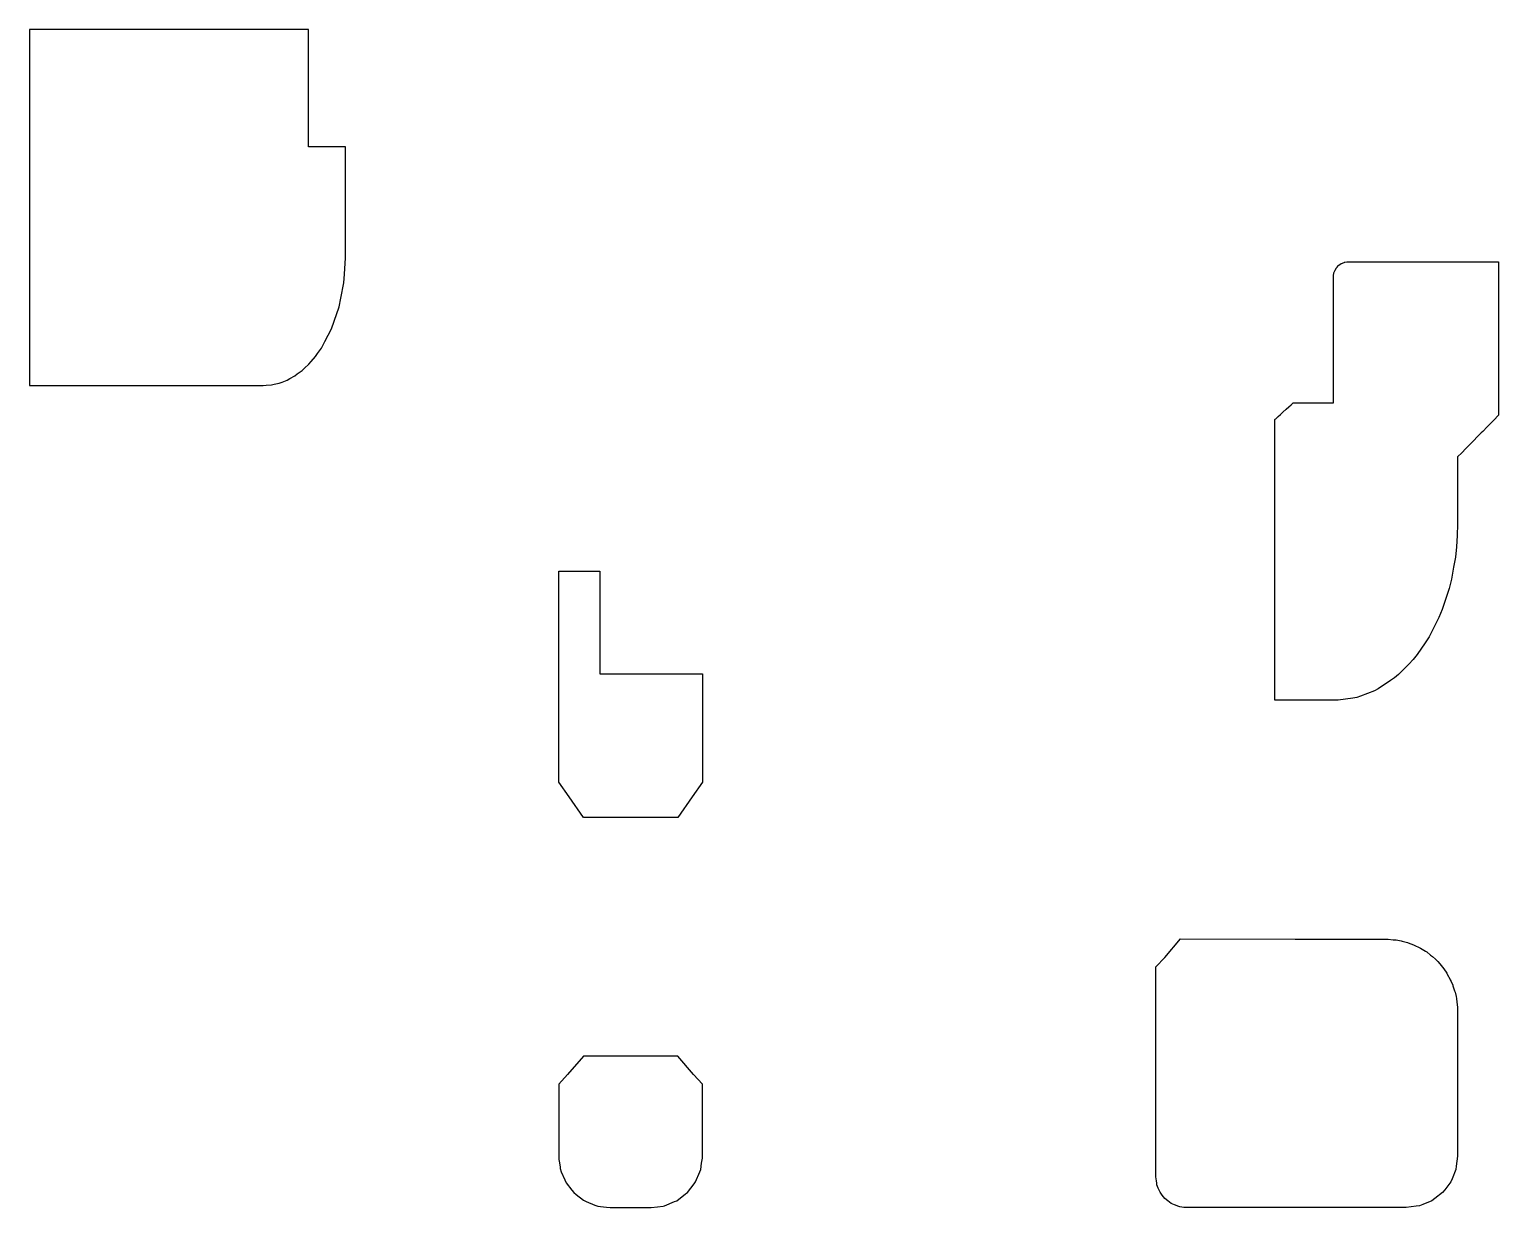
# Model space of a CAD drawing. Header units: metres. Extents: x 2.4 to 74, y -16 to 41.4.
import ezdxf

# ---------------------------------------------------------------- set-up
doc = ezdxf.new("R2010")
doc.units = ezdxf.units.M

msp = doc.modelspace()

# ---------------------------------------------------------------- linework, layer by layer
for p, q in [((10.25, 41.402), (2.4, 41.402)), ((2.4, 41.402), (2.4, 40.985)), ((2.4, 40.985), (2.4, 40.718)), ((16, 41.402), (10.25, 41.402)), ((16, 40.852), (16, 41.402)), ((16, 40.701), (16, 40.852)), ((2.4, 40.718), (2.4, 39.768)), ((16, 40.455), (16, 40.701)), ((16, 39.376), (16, 40.455)), ((2.4, 39.768), (2.4, 39.089)), ((2.4, 39.089), (2.4, 29.862)), ((16, 38.513), (16, 39.376)), ((16, 37.828), (16, 38.513)), ((16, 38.513), (16, 38.513)), ((16, 36.017), (16, 37.828)), ((16, 35.688), (16, 36.017)), ((17.595, 35.688), (16, 35.688)), ((17.8, 35.688), (17.595, 35.688)), ((17.8, 33.794), (17.8, 35.688)), ((17.8, 31.197), (17.8, 33.794)), ((17.8, 30.274), (17.8, 31.197)), ((17.75, 29.484), (17.8, 30.274)), ((2.4, 29.862), (2.4, 28.163)), ((17.723, 29.06), (17.75, 29.484)), ((65.957, 29.396), (65.96, 29.433)), ((65.957, 26.515), (65.957, 29.396)), ((65.96, 29.433), (65.97, 29.501)), ((65.97, 29.501), (65.975, 29.538)), ((65.975, 29.538), (66.015, 29.646)), ((66.015, 29.646), (66.027, 29.678)), ((66.027, 29.678), (66.094, 29.782)), ((66.094, 29.782), (66.111, 29.807)), ((66.111, 29.807), (66.202, 29.899)), ((66.202, 29.899), (66.22, 29.917)), ((66.22, 29.917), (66.332, 29.99)), ((66.332, 29.99), (66.348, 30.001)), ((66.348, 30.001), (66.473, 30.049)), ((66.473, 30.049), (66.487, 30.054)), ((66.487, 30.054), (66.501, 30.055)), ((66.501, 30.055), (66.598, 30.07)), ((66.598, 30.07), (66.628, 30.072)), ((66.628, 30.072), (71.747, 30.072)), ((71.747, 30.072), (74, 30.072)), ((74, 30.072), (74, 29.428)), ((74, 29.428), (74, 24.669)), ((17.575, 28.3), (17.723, 29.06)), ((2.4, 28.163), (2.4, 26.755)), ((17.496, 27.892), (17.575, 28.3)), ((17.255, 27.192), (17.496, 27.892)), ((2.4, 26.755), (2.4, 24.051)), ((16.802, 26.203), (17.126, 26.816)), ((17.126, 26.816), (17.255, 27.192)), ((65.957, 23.2), (65.957, 26.515)), ((16.439, 25.607), (16.628, 25.873)), ((16.628, 25.873), (16.802, 26.203)), ((15.803, 24.895), (16.022, 25.099)), ((16.022, 25.099), (16.132, 25.227)), ((16.132, 25.227), (16.338, 25.463)), ((16.338, 25.463), (16.439, 25.607)), ((14.961, 24.319), (15.09, 24.391)), ((15.09, 24.391), (15.331, 24.524)), ((15.331, 24.524), (15.455, 24.616)), ((15.455, 24.616), (15.686, 24.786)), ((15.686, 24.786), (15.803, 24.895)), ((74, 24.669), (74, 22.632)), ((2.4, 24.051), (6.384, 24.051)), ((6.384, 24.051), (13.8, 24.051)), ((13.8, 24.051), (13.937, 24.061)), ((13.937, 24.061), (14.192, 24.081)), ((14.192, 24.081), (14.328, 24.112)), ((14.328, 24.112), (14.58, 24.17)), ((14.58, 24.17), (14.713, 24.222)), ((14.713, 24.222), (14.961, 24.319)), ((63.654, 22.899), (63.78, 23.012)), ((63.78, 23.012), (63.896, 23.117)), ((63.896, 23.117), (63.946, 23.162)), ((63.946, 23.162), (63.988, 23.2)), ((63.988, 23.2), (64.311, 23.2)), ((64.311, 23.2), (64.312, 23.2)), ((64.312, 23.2), (64.313, 23.2)), ((64.313, 23.2), (64.314, 23.2)), ((64.314, 23.2), (65.957, 23.2)), ((63.1, 22.4), (63.104, 22.404)), ((63.1, 12.147), (63.1, 22.4)), ((63.104, 22.404), (63.117, 22.416)), ((63.117, 22.416), (63.139, 22.435)), ((63.139, 22.435), (63.17, 22.463)), ((63.17, 22.463), (63.208, 22.497)), ((63.208, 22.497), (63.254, 22.539)), ((63.254, 22.539), (63.363, 22.637)), ((63.363, 22.637), (63.484, 22.746)), ((63.484, 22.746), (63.654, 22.899)), ((73.686, 22.282), (73.505, 22.098)), ((73.759, 22.356), (73.686, 22.282)), ((74, 22.6), (73.759, 22.356)), ((74, 22.632), (74, 22.6)), ((73.155, 21.743), (72.599, 21.179)), ((73.228, 21.817), (73.155, 21.743)), ((73.449, 22.042), (73.228, 21.817)), ((73.505, 22.098), (73.449, 22.042)), ((72.2, 20.775), (72, 20.572)), ((72.4, 20.977), (72.2, 20.775)), ((72.598, 21.178), (72.4, 20.977)), ((72.599, 21.179), (72.598, 21.178)), ((72, 20.572), (72, 18.821)), ((72, 18.821), (72, 18.644)), ((72, 18.644), (72, 17.292)), ((72, 17.29), (71.981, 16.752)), ((72, 17.292), (72, 17.29)), ((71.981, 16.752), (71.947, 16.195)), ((71.947, 16.195), (71.894, 15.69)), ((71.807, 15.194), (71.697, 14.61)), ((71.894, 15.69), (71.807, 15.194)), ((28.2, 10.45), (28.2, 15)), ((28.2, 15), (28.851, 15)), ((28.851, 15), (30.2, 15)), ((30.2, 15), (30.2, 14.239)), ((71.697, 14.61), (71.584, 14.159)), ((30.2, 14.239), (30.2, 12.651)), ((71.584, 14.159), (71.378, 13.533)), ((71.246, 13.132), (71.087, 12.753)), ((71.378, 13.533), (71.246, 13.132)), ((30.2, 12.651), (30.2, 12.567)), ((30.2, 12.567), (30.2, 12.393)), ((30.2, 12.393), (30.2, 12.309)), ((30.2, 12.309), (30.2, 12.136)), ((71.087, 12.753), (70.784, 12.138)), ((30.2, 12.136), (30.2, 12.058)), ((30.2, 12.058), (30.2, 11.896)), ((30.2, 11.896), (30.2, 11.829)), ((30.2, 11.829), (30.2, 11.69)), ((30.2, 11.69), (30.2, 11.639)), ((30.2, 11.639), (30.2, 11.533)), ((30.2, 11.533), (30.2, 11.079)), ((63.1, 10.176), (63.1, 12.147)), ((70.426, 11.515), (70.023, 10.94)), ((70.616, 11.814), (70.426, 11.515)), ((70.784, 12.138), (70.616, 11.814)), ((30.2, 11.079), (30.2, 10)), ((70.023, 10.94), (69.835, 10.697)), ((28.2, 9.53), (28.2, 10.45)), ((63.1, 8.717), (63.1, 10.176)), ((69.631, 10.481), (69.128, 9.979)), ((69.835, 10.697), (69.631, 10.481)), ((28.2, 9.435), (28.2, 9.53)), ((28.2, 8.782), (28.2, 9.435)), ((30.2, 10), (32.049, 10)), ((32.049, 10), (35.2, 10)), ((35.2, 10), (35.2, 8.525)), ((35.2, 10), (35.2, 10)), ((68.73, 9.675), (68.136, 9.28)), ((68.934, 9.813), (68.73, 9.675)), ((69.128, 9.979), (68.934, 9.813)), ((69.128, 9.979), (69.128, 9.979)), ((28.2, 4.722), (28.2, 8.782)), ((63.355, 8.717), (63.1, 8.717)), ((66, 8.717), (63.355, 8.717)), ((66.181, 8.729), (66, 8.717)), ((66.898, 8.819), (66.181, 8.729)), ((67.083, 8.858), (66.898, 8.819)), ((67.264, 8.923), (67.083, 8.858)), ((67.945, 9.183), (67.264, 8.923)), ((68.136, 9.28), (67.945, 9.183)), ((35.2, 8.525), (35.2, 4.722)), ((28.699, 4.009), (28.2, 4.722)), ((35.2, 4.722), (34.701, 4.009)), ((29.4, 3.007), (28.699, 4.009)), ((34.701, 4.009), (34, 3.007)), ((32.585, 3.007), (29.4, 3.007)), ((34, 3.007), (32.585, 3.007)), ((57.728, -3.811), (58.5, -2.911)), ((58.5, -2.911), (64.085, -2.918)), ((64.085, -2.918), (68.619, -2.918)), ((68.619, -2.918), (68.864, -2.947)), ((68.864, -2.947), (68.93, -2.951)), ((68.93, -2.951), (69.002, -2.962)), ((69.002, -2.962), (69.245, -3.001)), ((69.245, -3.001), (69.301, -3.015)), ((69.301, -3.015), (69.565, -3.086)), ((69.565, -3.086), (69.595, -3.098)), ((69.595, -3.098), (69.855, -3.197)), ((69.855, -3.197), (69.882, -3.207)), ((69.882, -3.207), (69.884, -3.208)), ((69.884, -3.208), (70.166, -3.345)), ((70.166, -3.345), (70.197, -3.36)), ((70.197, -3.36), (70.435, -3.509)), ((70.435, -3.509), (70.496, -3.547)), ((70.496, -3.547), (70.688, -3.695)), ((57.3, -4.268), (57.728, -3.811)), ((57.3, -5.37), (57.3, -4.268)), ((70.688, -3.695), (70.778, -3.766)), ((70.778, -3.766), (70.922, -3.903)), ((70.922, -3.903), (71.037, -4.014)), ((71.037, -4.014), (71.136, -4.129)), ((71.136, -4.129), (71.269, -4.286)), ((71.269, -4.286), (71.329, -4.372)), ((71.329, -4.372), (71.47, -4.578)), ((71.47, -4.578), (71.498, -4.628)), ((71.498, -4.628), (71.639, -4.884)), ((71.639, -4.884), (71.644, -4.896)), ((71.644, -4.896), (71.682, -4.984)), ((71.682, -4.984), (71.763, -5.166)), ((57.3, -6.452), (57.3, -5.37)), ((71.763, -5.166), (71.774, -5.191)), ((71.774, -5.191), (71.856, -5.438)), ((71.856, -5.438), (71.876, -5.499)), ((71.876, -5.499), (71.925, -5.711)), ((71.925, -5.711), (71.947, -5.805)), ((71.947, -5.805), (71.971, -5.983)), ((71.971, -5.983), (71.987, -6.107)), ((71.987, -6.107), (71.993, -6.251)), ((71.993, -6.251), (72, -6.4)), ((72, -6.4), (72, -6.824)), ((72, -6.4), (72, -6.4)), ((57.3, -6.51), (57.3, -6.452)), ((57.3, -7.29), (57.3, -6.51)), ((72, -6.824), (72, -7.583)), ((57.3, -7.364), (57.3, -7.29)), ((57.3, -14.177), (57.3, -7.364)), ((72, -7.583), (72, -8.39)), ((72, -8.39), (72, -8.537)), ((72, -8.537), (72, -13.5)), ((29.4, -8.621), (28.628, -9.521)), ((31.655, -8.621), (29.4, -8.621)), ((34, -8.621), (31.655, -8.621)), ((34.772, -9.521), (34, -8.621)), ((28.628, -9.521), (28.2, -9.978)), ((28.2, -9.978), (28.2, -10.703)), ((35.2, -9.978), (34.772, -9.521)), ((35.2, -10.595), (35.2, -9.978)), ((28.2, -10.703), (28.2, -11.309)), ((35.2, -11.129), (35.2, -10.595)), ((35.2, -10.595), (35.2, -10.595)), ((28.2, -11.309), (28.2, -11.648)), ((35.2, -11.429), (35.2, -11.129)), ((35.2, -13.5), (35.2, -11.429)), ((28.2, -11.648), (28.2, -13.5)), ((28.2, -13.5), (28.208, -13.664)), ((35.155, -13.842), (35.196, -13.591)), ((35.196, -13.591), (35.2, -13.5)), ((72, -13.5), (71.937, -13.979)), ((28.208, -13.664), (28.212, -13.745)), ((28.212, -13.745), (28.26, -14.011)), ((28.26, -14.011), (28.273, -14.093)), ((28.273, -14.093), (28.32, -14.25)), ((28.32, -14.25), (28.487, -14.653)), ((34.865, -14.75), (35.071, -14.253)), ((35.071, -14.253), (35.115, -14.147)), ((35.115, -14.147), (35.155, -13.842)), ((57.3, -14.296), (57.3, -14.177)), ((57.3, -14.5), (57.3, -14.296)), ((71.915, -14.147), (71.73, -14.593)), ((71.937, -13.979), (71.915, -14.147)), ((28.487, -14.653), (28.563, -14.795)), ((28.563, -14.795), (28.831, -15.145)), ((34.468, -15.268), (34.795, -14.841)), ((34.795, -14.841), (34.865, -14.75)), ((57.322, -14.702), (57.3, -14.5)), ((57.341, -14.808), (57.322, -14.702)), ((57.351, -14.888), (57.341, -14.808)), ((57.417, -15.047), (57.351, -14.888)), ((71.665, -14.75), (71.371, -15.133)), ((71.73, -14.593), (71.665, -14.75)), ((28.831, -15.145), (28.932, -15.268)), ((28.932, -15.268), (29.047, -15.362)), ((29.047, -15.362), (29.408, -15.639)), ((29.408, -15.639), (29.535, -15.707)), ((29.535, -15.707), (29.963, -15.884)), ((33.347, -15.915), (33.844, -15.709)), ((33.844, -15.709), (33.95, -15.665)), ((33.95, -15.665), (34.377, -15.337)), ((34.377, -15.337), (34.468, -15.268)), ((57.501, -15.25), (57.417, -15.047)), ((57.606, -15.387), (57.501, -15.25)), ((57.739, -15.561), (57.606, -15.387)), ((57.876, -15.666), (57.739, -15.561)), ((58.05, -15.799), (57.876, -15.666)), ((70.75, -15.665), (70.304, -15.85)), ((70.885, -15.562), (70.75, -15.665)), ((71.268, -15.268), (70.885, -15.562)), ((71.371, -15.133), (71.268, -15.268)), ((29.963, -15.884), (30.097, -15.925)), ((30.097, -15.925), (30.226, -15.938)), ((30.226, -15.938), (30.518, -15.982)), ((30.518, -15.982), (30.7, -16)), ((30.7, -16), (31.833, -16)), ((31.833, -16), (32.7, -16)), ((32.7, -16), (33.002, -15.97)), ((33.002, -15.97), (33.29, -15.922)), ((33.29, -15.922), (33.347, -15.915)), ((58.209, -15.865), (58.05, -15.799)), ((58.412, -15.949), (58.209, -15.865)), ((58.47, -15.959), (58.412, -15.949)), ((58.653, -15.992), (58.47, -15.959)), ((58.677, -15.995), (58.653, -15.992)), ((58.701, -15.996), (58.677, -15.995)), ((58.738, -15.999), (58.701, -15.996)), ((58.762, -15.999), (58.738, -15.999)), ((58.8, -16), (58.762, -15.999)), ((65.839, -16), (58.8, -16)), ((69.5, -16), (65.839, -16)), ((69.979, -15.937), (69.5, -16)), ((70.147, -15.915), (69.979, -15.937)), ((70.304, -15.85), (70.147, -15.915))]:
    msp.add_line(p, q)

doc.saveas('drawing.dxf')
